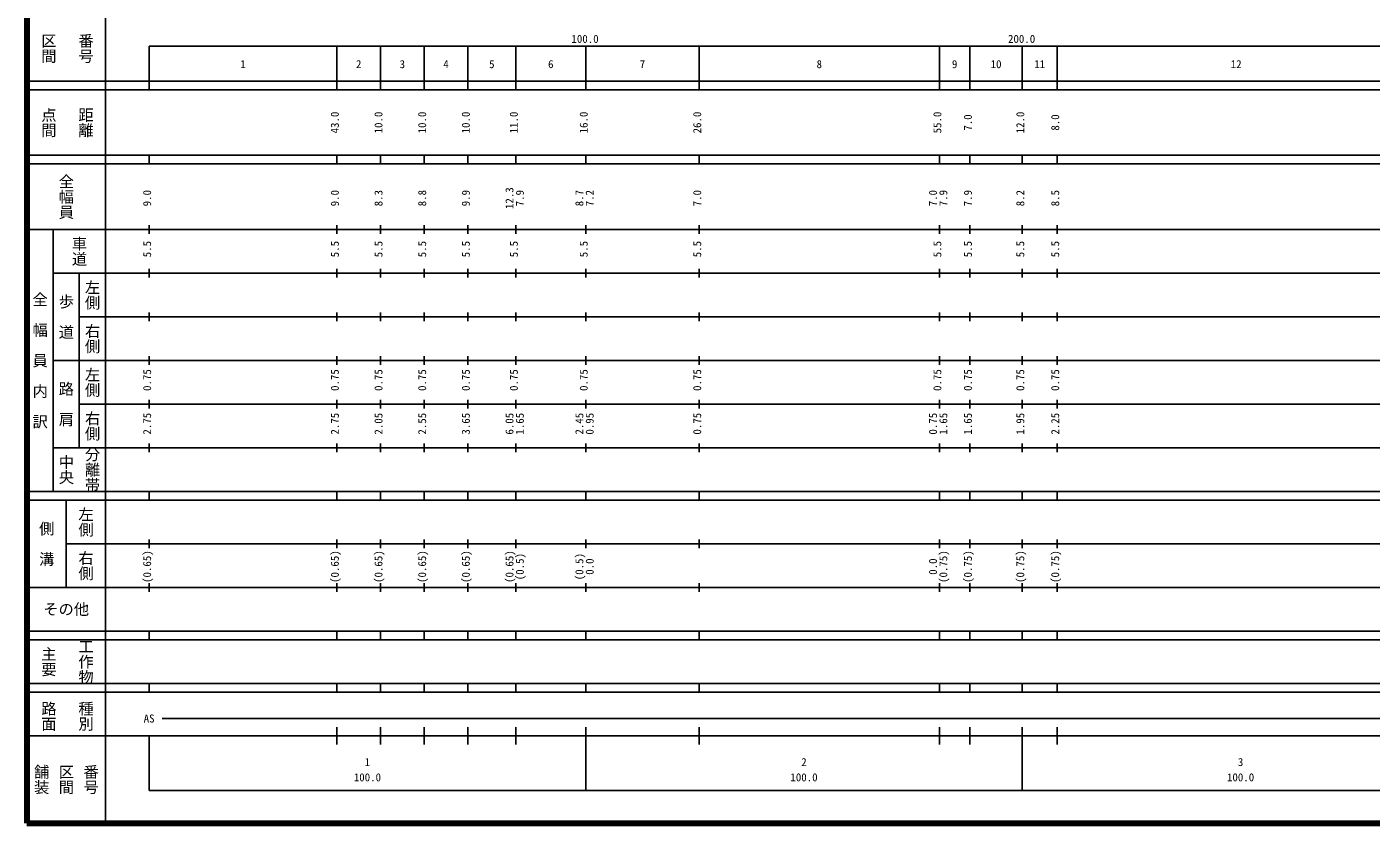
# Model space of a CAD drawing. Units: millimetres on the paper, enlarged 1000 times. Extents: x 40000 to 680000, y 20000 to 380000.
# Drawn here: x 40000 to 347899, y 20000 to 202409 of the extents above; entities that cross this region are included whole.
import ezdxf
from ezdxf.enums import TextEntityAlignment as Align

# ---------------------------------------------------------------- set-up
doc = ezdxf.new("R2010")
doc.units = ezdxf.units.MM
doc.header["$LTSCALE"] = 1000
doc.layers.add('M-TTL', color=2, linetype='Continuous', lineweight=140)
doc.layers.add('M-TTL-BAND', color=7, linetype='Continuous', lineweight=25)
doc.styles.add('@ＭＳ ゴシック', font='')
doc.styles.add('ＭＳ ゴシック', font='')
doc.styles.get('@ＭＳ ゴシック').set_extended_font_data('@MS Gothic')
doc.styles.get('ＭＳ ゴシック').set_extended_font_data('MS Gothic')

msp = doc.modelspace()

# ---------------------------------------------------------------- linework, layer by layer
at = {"layer": 'M-TTL'}
for p, q in [((40000, 380000), (40000, 20000)), ((40000, 20000), (680000, 20000))]:
    msp.add_line(p, q, dxfattribs=at)
at = {"layer": 'M-TTL-BAND'}
for p, q in [((58000, 370000), (58000, 20000)), ((68000, 198000), (579000, 198000)), ((68000, 198000), (68000, 188000)), ((111000, 188000), (111000, 198000)), ((121000, 188000), (121000, 198000)), ((131000, 188000), (131000, 198000)), ((141000, 188000), (141000, 198000)), ((152000, 188000), (152000, 198000)), ((168000, 188000), (168000, 198000)), ((194000, 188000), (194000, 198000)), ((249000, 188000), (249000, 198000)), ((256000, 188000), (256000, 198000)), ((268000, 188000), (268000, 198000)), ((276000, 188000), (276000, 198000)), ((40000, 190000), (579000, 190000)), ((40000, 188000), (579000, 188000)), ((40000, 173000), (579000, 173000)), ((68000, 171000), (68000, 173000)), ((111000, 171000), (111000, 173000)), ((121000, 171000), (121000, 173000)), ((131000, 171000), (131000, 173000)), ((141000, 171000), (141000, 173000)), ((152000, 171000), (152000, 173000)), ((168000, 171000), (168000, 173000)), ((194000, 171000), (194000, 173000)), ((249000, 171000), (249000, 173000)), ((256000, 171000), (256000, 173000)), ((268000, 171000), (268000, 173000)), ((276000, 171000), (276000, 173000)), ((40000, 171000), (579000, 171000)), ((40000, 156000), (579000, 156000)), ((46000, 96000), (46000, 156000)), ((68000, 155000), (68000, 157000)), ((111000, 155000), (111000, 157000)), ((121000, 155000), (121000, 157000)), ((131000, 155000), (131000, 157000)), ((141000, 155000), (141000, 157000)), ((152000, 155000), (152000, 157000)), ((168000, 155000), (168000, 157000)), ((194000, 155000), (194000, 157000)), ((249000, 155000), (249000, 157000)), ((256000, 155000), (256000, 157000)), ((268000, 155000), (268000, 157000)), ((276000, 155000), (276000, 157000)), ((46000, 146000), (579000, 146000)), ((52000, 146000), (52000, 106000)), ((68000, 145000), (68000, 147000)), ((111000, 145000), (111000, 147000)), ((121000, 145000), (121000, 147000)), ((131000, 145000), (131000, 147000)), ((141000, 145000), (141000, 147000)), ((152000, 145000), (152000, 147000)), ((168000, 145000), (168000, 147000)), ((194000, 145000), (194000, 147000)), ((249000, 145000), (249000, 147000)), ((256000, 145000), (256000, 147000)), ((268000, 145000), (268000, 147000)), ((276000, 145000), (276000, 147000)), ((52000, 136000), (579000, 136000)), ((68000, 135000), (68000, 137000)), ((111000, 135000), (111000, 137000)), ((121000, 135000), (121000, 137000)), ((131000, 135000), (131000, 137000)), ((141000, 135000), (141000, 137000)), ((152000, 135000), (152000, 137000)), ((168000, 135000), (168000, 137000)), ((194000, 135000), (194000, 137000)), ((249000, 135000), (249000, 137000)), ((256000, 135000), (256000, 137000)), ((268000, 135000), (268000, 137000)), ((276000, 135000), (276000, 137000)), ((68000, 125000), (68000, 127000)), ((111000, 125000), (111000, 127000)), ((121000, 125000), (121000, 127000)), ((131000, 125000), (131000, 127000)), ((141000, 125000), (141000, 127000)), ((152000, 125000), (152000, 127000)), ((168000, 125000), (168000, 127000)), ((194000, 125000), (194000, 127000)), ((249000, 125000), (249000, 127000)), ((256000, 125000), (256000, 127000)), ((268000, 125000), (268000, 127000)), ((276000, 125000), (276000, 127000)), ((46000, 126000), (579000, 126000)), ((52000, 116000), (579000, 116000)), ((68000, 115000), (68000, 117000)), ((111000, 115000), (111000, 117000)), ((121000, 115000), (121000, 117000)), ((131000, 115000), (131000, 117000)), ((141000, 115000), (141000, 117000)), ((152000, 115000), (152000, 117000)), ((168000, 115000), (168000, 117000)), ((194000, 115000), (194000, 117000)), ((249000, 115000), (249000, 117000)), ((256000, 115000), (256000, 117000)), ((268000, 115000), (268000, 117000)), ((276000, 115000), (276000, 117000)), ((46000, 106000), (579000, 106000)), ((68000, 105000), (68000, 107000)), ((111000, 105000), (111000, 107000)), ((121000, 105000), (121000, 107000)), ((131000, 105000), (131000, 107000)), ((141000, 105000), (141000, 107000)), ((152000, 105000), (152000, 107000)), ((168000, 105000), (168000, 107000)), ((194000, 105000), (194000, 107000)), ((249000, 105000), (249000, 107000)), ((256000, 105000), (256000, 107000)), ((268000, 105000), (268000, 107000)), ((276000, 105000), (276000, 107000)), ((40000, 96000), (579000, 96000)), ((68000, 94000), (68000, 96000)), ((111000, 94000), (111000, 96000)), ((121000, 94000), (121000, 96000)), ((131000, 94000), (131000, 96000)), ((141000, 94000), (141000, 96000)), ((152000, 94000), (152000, 96000)), ((168000, 94000), (168000, 96000)), ((194000, 94000), (194000, 96000)), ((249000, 94000), (249000, 96000)), ((256000, 94000), (256000, 96000)), ((268000, 94000), (268000, 96000)), ((276000, 94000), (276000, 96000)), ((40000, 94000), (579000, 94000)), ((49000, 94000), (49000, 74000)), ((49000, 84000), (579000, 84000)), ((68000, 83000), (68000, 85000)), ((111000, 83000), (111000, 85000)), ((121000, 83000), (121000, 85000)), ((131000, 83000), (131000, 85000)), ((141000, 83000), (141000, 85000)), ((152000, 83000), (152000, 85000)), ((168000, 83000), (168000, 85000)), ((194000, 83000), (194000, 85000)), ((249000, 83000), (249000, 85000)), ((256000, 83000), (256000, 85000)), ((268000, 83000), (268000, 85000)), ((276000, 83000), (276000, 85000)), ((40000, 74000), (579000, 74000)), ((68000, 73000), (68000, 75000)), ((111000, 73000), (111000, 75000)), ((121000, 73000), (121000, 75000)), ((131000, 73000), (131000, 75000)), ((141000, 73000), (141000, 75000)), ((152000, 73000), (152000, 75000)), ((168000, 73000), (168000, 75000)), ((194000, 73000), (194000, 75000)), ((249000, 73000), (249000, 75000)), ((256000, 73000), (256000, 75000)), ((268000, 73000), (268000, 75000)), ((276000, 73000), (276000, 75000)), ((40000, 64000), (579000, 64000)), ((40000, 62000), (579000, 62000)), ((68000, 62000), (68000, 64000)), ((111000, 62000), (111000, 64000)), ((121000, 62000), (121000, 64000)), ((131000, 62000), (131000, 64000)), ((141000, 62000), (141000, 64000)), ((152000, 62000), (152000, 64000)), ((168000, 62000), (168000, 64000)), ((194000, 62000), (194000, 64000)), ((249000, 62000), (249000, 64000)), ((256000, 62000), (256000, 64000)), ((268000, 62000), (268000, 64000)), ((276000, 62000), (276000, 64000)), ((40000, 52000), (579000, 52000)), ((40000, 50000), (579000, 50000)), ((68000, 50000), (68000, 52000)), ((111000, 50000), (111000, 52000)), ((121000, 50000), (121000, 52000)), ((131000, 50000), (131000, 52000)), ((141000, 50000), (141000, 52000)), ((152000, 50000), (152000, 52000)), ((168000, 50000), (168000, 52000)), ((194000, 50000), (194000, 52000)), ((249000, 50000), (249000, 52000)), ((256000, 50000), (256000, 52000)), ((268000, 50000), (268000, 52000)), ((276000, 50000), (276000, 52000)), ((71000, 44000), (557000, 44000)), ((111000, 38000), (111000, 42000)), ((121000, 38000), (121000, 42000)), ((131000, 38000), (131000, 42000)), ((141000, 38000), (141000, 42000)), ((152000, 38000), (152000, 42000)), ((168000, 27500), (168000, 42000)), ((194000, 38000), (194000, 42000)), ((249000, 38000), (249000, 42000)), ((256000, 38000), (256000, 42000)), ((268000, 27500), (268000, 42000)), ((276000, 38000), (276000, 42000)), ((40000, 40000), (579000, 40000)), ((68000, 40000), (68000, 27500)), ((68000, 27500), (579000, 27500))]:
    msp.add_line(p, q, dxfattribs=at)

# ---------------------------------------------------------------- texts
at = {"layer": 'M-TTL-BAND', "style": '@ＭＳ ゴシック'}
for s, p in [('区間', (45000, 197500)), ('番号', (53500, 197500)), ('点間', (45000, 180500)), ('距離', (53500, 180500)), ('全幅員', (49000, 163500)), ('車道', (52000, 151000)), ('左側', (55000, 141000)), ('全\u3000幅\u3000員\u3000内\u3000訳', (43000, 126000)), ('歩\u3000道', (49000, 136000)), ('右側', (55000, 131000)), ('左側', (55000, 121000)), ('路\u3000肩', (49000, 116000)), ('右側', (55000, 111000)), ('分離帯', (55000, 101000)), ('中央', (49000, 101000)), ('左側', (53500, 89000)), ('側\u3000溝', (44500, 84000)), ('右側', (53500, 79000)), ('工作物', (53500, 57000)), ('主要', (45000, 57000)), ('路面', (45000, 44500)), ('種別', (53500, 44500)), ('舗装', (43333, 30000)), ('区間', (49000, 30000)), ('番号', (54667, 30000))]:
    msp.add_text(s, height=2566, rotation=270, dxfattribs=at).set_placement(p, align=Align.MIDDLE_CENTER)
at = {"layer": 'M-TTL-BAND', "style": 'ＭＳ ゴシック'}
for s, p in [('100.0', (167844, 198195)), ('200.0', (267844, 198195)), ('1', (89500, 192405)), ('2', (116000, 192405)), ('3', (126000, 192405)), ('4', (136000, 192405)), ('5', (146500, 192405)), ('6', (160000, 192405)), ('7', (181000, 192405)), ('8', (221500, 192405)), ('9', (252500, 192405)), ('10', (262000, 192405)), ('11', (272000, 192405)), ('12', (317000, 192405)), ('AS', (68000, 42500)), ('1', (118000, 32523)), ('2', (218000, 32523)), ('3', (318000, 32523)), ('100.0', (118000, 29033)), ('100.0', (218000, 29033)), ('100.0', (318000, 29033))]:
    msp.add_text(s, height=1833, dxfattribs=at).set_placement(p, align=Align.BOTTOM_CENTER)
for s, p in [('43.0', (112000, 180500)), ('10.0', (122000, 180500)), ('10.0', (132000, 180500)), ('10.0', (142000, 180500)), ('11.0', (153000, 180500)), ('16.0', (169000, 180500)), ('26.0', (195000, 180500)), ('55.0', (250000, 180500)), ('7.0', (257000, 180500)), ('12.0', (269000, 180500)), ('8.0', (277000, 180500)), ('9.0', (69000, 163174)), ('9.0', (112000, 163174)), ('8.3', (122000, 163174)), ('8.8', (132000, 163174)), ('9.9', (142000, 163174)), ('12.3', (152000, 163174)), ('7.9', (154370, 163174)), ('8.7', (168000, 163174)), ('7.2', (170370, 163174)), ('7.0', (195000, 163174)), ('7.0', (249000, 163174)), ('7.9', (251370, 163174)), ('7.9', (257000, 163174)), ('8.2', (269000, 163174)), ('8.5', (277000, 163174)), ('5.5', (69000, 151500)), ('5.5', (112000, 151500)), ('5.5', (122000, 151500)), ('5.5', (132000, 151500)), ('5.5', (142000, 151500)), ('5.5', (153000, 151500)), ('5.5', (169000, 151500)), ('5.5', (195000, 151500)), ('5.5', (250000, 151500)), ('5.5', (257000, 151500)), ('5.5', (269000, 151500)), ('5.5', (277000, 151500)), ('0.75', (69000, 121500)), ('0.75', (112000, 121500)), ('0.75', (122000, 121500)), ('0.75', (132000, 121500)), ('0.75', (142000, 121500)), ('0.75', (153000, 121500)), ('0.75', (169000, 121500)), ('0.75', (195000, 121500)), ('0.75', (250000, 121500)), ('0.75', (257000, 121500)), ('0.75', (269000, 121500)), ('0.75', (277000, 121500)), ('2.75', (69000, 111500)), ('2.75', (112000, 111500)), ('2.05', (122000, 111500)), ('2.55', (132000, 111500)), ('3.65', (142000, 111500)), ('6.05', (152000, 111500)), ('1.65', (154370, 111500)), ('2.45', (168000, 111500)), ('0.95', (170370, 111500)), ('0.75', (195000, 111500)), ('0.75', (249000, 111500)), ('1.65', (251370, 111500)), ('1.65', (257000, 111500)), ('1.95', (269000, 111500)), ('2.25', (277000, 111500)), ('(0.65)', (69000, 78764)), ('(0.65)', (112000, 78764)), ('(0.65)', (122000, 78764)), ('(0.65)', (132000, 78764)), ('(0.65)', (142000, 78764)), ('(0.65)', (152000, 78764)), ('(0.5)', (154370, 78764)), ('(0.5)', (168000, 78764)), ('0.0', (170370, 78764)), ('0.0', (249000, 78764)), ('(0.75)', (251370, 78764)), ('(0.75)', (257000, 78764)), ('(0.75)', (269000, 78764)), ('(0.75)', (277000, 78764))]:
    msp.add_text(s, height=1833, rotation=90, dxfattribs=at).set_placement(p, align=Align.BOTTOM_CENTER)
msp.add_text('その他', height=2566, dxfattribs=at).set_placement((49000, 69000), align=Align.MIDDLE_CENTER)

doc.saveas('drawing.dxf')
